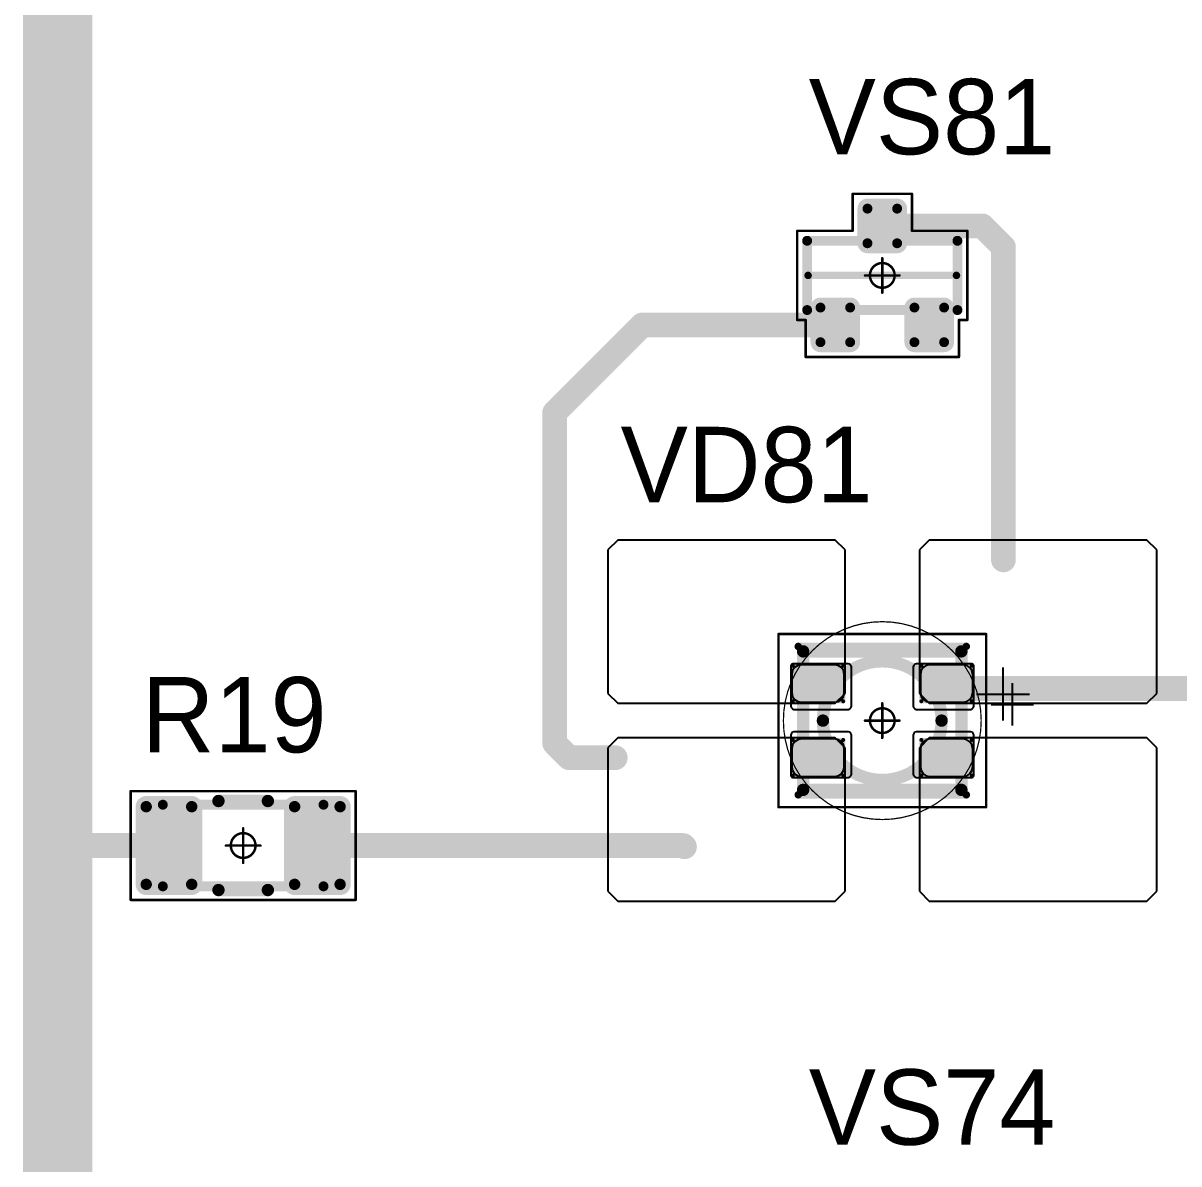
# Model space of a CAD drawing. Header units: millimetres. Extents: x 0 to 400, y 0 to 511.
# Drawn here: x 162.62 to 186, y 252.54 to 275.6 of the extents above; entities that cross this region are included whole.
import ezdxf

# ---------------------------------------------------------------- set-up
doc = ezdxf.new("R2010")
doc.units = ezdxf.units.MM
for name, color, linetype in [('Mechanical13', 56, 'Continuous'), ('Mechanical15', 56, 'Continuous'), ('Mechanical2', 216, 'Continuous'), ('TopLayer', 1, 'Continuous'), ('TopOverlay', 2, 'Continuous'), ('TopPaste', 8, 'Continuous'), ('TopSolder', 216, 'Continuous')]:
    doc.layers.add(name, color=color, linetype=linetype)

# ---------------------------------------------------------------- blocks, each defined once
blk = doc.blocks.new('SOT23_516')
at = {"layer": 'Mechanical13', "const_width": 0.2}
for points in [[(-0.7, 1.52), (0.7, 1.52)], [(-0.7, 1.52), (-0.7, -1.52)], [(0.7, 1.52), (0.7, -1.52)], [(-0.7, -1.52), (0.7, -1.52)]]:
    blk.add_lwpolyline(points, dxfattribs=at)
at = {"layer": 'Mechanical13', "const_width": 0.1}
for points in [[(-0.75, 1.52, 1), (-0.65, 1.52, 1)], [(-0.75, 1.52, 1), (-0.65, 1.52, 1)], [(0.65, 1.52, 1), (0.75, 1.52, 1)], [(0.65, 1.52, 1), (0.75, 1.52, 1)], [(-0.75, -1.52, 1), (-0.65, -1.52, 1)], [(-0.75, -1.52, 1), (-0.65, -1.52, 1)], [(0.65, -1.52, 1), (0.75, -1.52, 1)], [(0.65, -1.52, 1), (0.75, -1.52, 1)]]:
    blk.add_lwpolyline(points, format="xyb", close=True, dxfattribs=at)
at = {"layer": 'Mechanical15', "const_width": 0.05}
for points in [[(-0.9, 1.72), (-0.9, 1.55)], [(-0.9, 1.72), (0.9, 1.72)], [(0.9, 1.72), (0.9, 0.6)], [(-1.65, 1.55), (-1.65, -1.55)], [(-1.65, 1.55), (-0.9, 1.55)], [(0.9, 0.6), (1.65, 0.6)], [(1.65, 0.6), (1.65, -0.6)], [(0, 0.35), (0, -0.35)], [(-0.35, 0), (0.35, 0)], [(0.9, -0.6), (1.65, -0.6)], [(0.9, -0.6), (0.9, -1.72)], [(-1.65, -1.55), (-0.9, -1.55)], [(-0.9, -1.55), (-0.9, -1.72)], [(-0.9, -1.72), (0.9, -1.72)]]:
    blk.add_lwpolyline(points, dxfattribs=at)
at = {"layer": 'Mechanical15'}
for points, const_width in [([(-0.913, 1.72, 1), (-0.888, 1.72, 1)], 0.025), ([(-0.913, 1.72, 1), (-0.888, 1.72, 1)], 0.025), ([(0.888, 1.72, 1), (0.913, 1.72, 1)], 0.025), ([(0.888, 1.72, 1), (0.913, 1.72, 1)], 0.025), ([(-1.662, 1.55, 1), (-1.637, 1.55, 1)], 0.025), ([(-1.662, 1.55, 1), (-1.637, 1.55, 1)], 0.025), ([(-0.913, 1.55, 1), (-0.888, 1.55, 1)], 0.025), ([(-0.913, 1.55, 1), (-0.888, 1.55, 1)], 0.025), ([(0.888, 0.6, 1), (0.913, 0.6, 1)], 0.025), ([(0.888, 0.6, 1), (0.913, 0.6, 1)], 0.025), ([(1.637, 0.6, 1), (1.662, 0.6, 1)], 0.025), ([(1.637, 0.6, 1), (1.662, 0.6, 1)], 0.025), ([(0.25, 0, 1), (-0.25, 0, 1)], 0.05), ([(-0.012, 0.35, 1), (0.012, 0.35, 1)], 0.025), ([(-0.362, 0, 1), (-0.337, 0, 1)], 0.025), ([(-0.262, 0, 1), (-0.238, 0, 1)], 0.025), ([(0.238, 0, 1), (0.262, 0, 1)], 0.025), ([(0.337, 0, 1), (0.362, 0, 1)], 0.025), ([(-0.012, -0.35, 1), (0.012, -0.35, 1)], 0.025), ([(0.888, -0.6, 1), (0.913, -0.6, 1)], 0.025), ([(0.888, -0.6, 1), (0.913, -0.6, 1)], 0.025), ([(1.637, -0.6, 1), (1.662, -0.6, 1)], 0.025), ([(1.637, -0.6, 1), (1.662, -0.6, 1)], 0.025), ([(-1.662, -1.55, 1), (-1.637, -1.55, 1)], 0.025), ([(-1.662, -1.55, 1), (-1.637, -1.55, 1)], 0.025), ([(-0.913, -1.55, 1), (-0.888, -1.55, 1)], 0.025), ([(-0.913, -1.55, 1), (-0.888, -1.55, 1)], 0.025), ([(-0.913, -1.72, 1), (-0.888, -1.72, 1)], 0.025), ([(-0.913, -1.72, 1), (-0.888, -1.72, 1)], 0.025), ([(0.888, -1.72, 1), (0.913, -1.72, 1)], 0.025), ([(0.888, -1.72, 1), (0.913, -1.72, 1)], 0.025)]:
    blk.add_lwpolyline(points, format="xyb", close=True, dxfattribs=dict(at, const_width=const_width))
at = {"layer": 'TopLayer', "const_width": 0.1}
for points in [[(-1.4, 1.25, 1), (-1.3, 1.25, 1)], [(-0.7, 1.25, 1), (-0.6, 1.25, 1)], [(-1.4, 0.65, 1), (-1.3, 0.65, 1)], [(-0.7, 0.65, 1), (-0.6, 0.65, 1)], [(0.6, 0.3, 1), (0.7, 0.3, 1)], [(1.3, 0.3, 1), (1.4, 0.3, 1)], [(0.6, -0.3, 1), (0.7, -0.3, 1)], [(1.3, -0.3, 1), (1.4, -0.3, 1)], [(-1.4, -0.65, 1), (-1.3, -0.65, 1)], [(-0.7, -0.65, 1), (-0.6, -0.65, 1)], [(-1.4, -1.25, 1), (-1.3, -1.25, 1)], [(-0.7, -1.25, 1), (-0.6, -1.25, 1)]]:
    blk.add_lwpolyline(points, format="xyb", close=True, dxfattribs=at)
at = {"layer": 'TopLayer'}
for points in [[(-1.45, 1.25), (-1.45, 0.65), (-0.55, 1.25), (-0.55, 0.65)], [(-1.35, 1.35), (-1.35, 0.55), (-0.65, 1.35), (-0.65, 0.55)], [(0.55, 0.3), (0.55, -0.3), (1.45, 0.3), (1.45, -0.3)], [(0.65, 0.4), (0.65, -0.4), (1.35, 0.4), (1.35, -0.4)], [(-1.45, -0.65), (-1.45, -1.25), (-0.55, -0.65), (-0.55, -1.25)], [(-1.35, -0.55), (-1.35, -1.35), (-0.65, -0.55), (-0.65, -1.35)]]:
    blk.add_solid(points, dxfattribs=at)
at = {"layer": 'TopOverlay', "const_width": 0.15}
blk.add_lwpolyline([(0, 1.5), (0, -1.5)], dxfattribs=at)
at = {"layer": 'TopOverlay', "const_width": 0.075}
for points in [[(-0.038, 1.5, 1), (0.038, 1.5, 1)], [(-0.038, -1.5, 1), (0.038, -1.5, 1)]]:
    blk.add_lwpolyline(points, format="xyb", close=True, dxfattribs=at)
at = {"layer": 'TopPaste', "const_width": 0.075}
for points in [[(-1.387, 1.25, 1), (-1.313, 1.25, 1)], [(-0.687, 1.25, 1), (-0.613, 1.25, 1)], [(-1.387, 0.65, 1), (-1.313, 0.65, 1)], [(-0.687, 0.65, 1), (-0.613, 0.65, 1)], [(0.613, 0.3, 1), (0.687, 0.3, 1)], [(1.313, 0.3, 1), (1.387, 0.3, 1)], [(0.613, -0.3, 1), (0.687, -0.3, 1)], [(1.313, -0.3, 1), (1.387, -0.3, 1)], [(-1.387, -0.65, 1), (-1.313, -0.65, 1)], [(-0.687, -0.65, 1), (-0.613, -0.65, 1)], [(-1.387, -1.25, 1), (-1.313, -1.25, 1)], [(-0.687, -1.25, 1), (-0.613, -1.25, 1)]]:
    blk.add_lwpolyline(points, format="xyb", close=True, dxfattribs=at)
at = {"layer": 'TopPaste'}
for points in [[(-1.425, 1.25), (-1.425, 0.65), (-0.575, 1.25), (-0.575, 0.65)], [(-1.35, 1.325), (-1.35, 0.575), (-0.65, 1.325), (-0.65, 0.575)], [(0.575, 0.3), (0.575, -0.3), (1.425, 0.3), (1.425, -0.3)], [(0.65, 0.375), (0.65, -0.375), (1.35, 0.375), (1.35, -0.375)], [(-1.425, -0.65), (-1.425, -1.25), (-0.575, -0.65), (-0.575, -1.25)], [(-1.35, -0.575), (-1.35, -1.325), (-0.65, -0.575), (-0.65, -1.325)]]:
    blk.add_solid(points, dxfattribs=at)
at = {"layer": 'TopSolder', "const_width": 0.202}
for points in [[(-1.451, 1.25, 1), (-1.249, 1.25, 1)], [(-0.751, 1.25, 1), (-0.549, 1.25, 1)], [(-1.451, 0.65, 1), (-1.249, 0.65, 1)], [(-0.751, 0.65, 1), (-0.549, 0.65, 1)], [(0.549, 0.3, 1), (0.751, 0.3, 1)], [(1.249, 0.3, 1), (1.451, 0.3, 1)], [(0.549, -0.3, 1), (0.751, -0.3, 1)], [(1.249, -0.3, 1), (1.451, -0.3, 1)], [(-1.451, -0.65, 1), (-1.249, -0.65, 1)], [(-0.751, -0.65, 1), (-0.549, -0.65, 1)], [(-1.451, -1.25, 1), (-1.249, -1.25, 1)], [(-0.751, -1.25, 1), (-0.549, -1.25, 1)]]:
    blk.add_lwpolyline(points, format="xyb", close=True, dxfattribs=at)
at = {"layer": 'TopSolder'}
for points in [[(-1.35, 1.452), (-1.35, 0.448), (-0.65, 1.452), (-0.65, 0.448)], [(-1.552, 1.25), (-1.552, 0.65), (-0.448, 1.25), (-0.448, 0.65)], [(0.65, 0.502), (0.65, -0.502), (1.35, 0.502), (1.35, -0.502)], [(0.448, 0.3), (0.448, -0.3), (1.552, 0.3), (1.552, -0.3)], [(-1.35, -0.448), (-1.35, -1.452), (-0.65, -0.448), (-0.65, -1.452)], [(-1.552, -0.65), (-1.552, -1.25), (-0.448, -0.65), (-0.448, -1.25)]]:
    blk.add_solid(points, dxfattribs=at)
blk = doc.blocks.new('E65F_720')
at = {"layer": 'Mechanical13'}
for p, q in [((2.441, 1.071), (2.441, 0)), ((1.905, 0.536), (2.976, 0.536))]:
    blk.add_line(p, q, dxfattribs=at)
at = {"layer": 'Mechanical13', "const_width": 0.25}
for points in [[(-1.6, -1.4), (-1.6, 1.4)], [(-1.6, 1.4), (1.6, 1.4)], [(1.6, -1.4), (1.6, 1.4)], [(-1.6, -1.4), (1.6, -1.4)]]:
    blk.add_lwpolyline(points, dxfattribs=at)
at = {"layer": 'Mechanical13'}
for points, const_width in [([(-1.663, 1.4, 1), (-1.538, 1.4, 1)], 0.125), ([(-1.663, 1.4, 1), (-1.538, 1.4, 1)], 0.125), ([(1.537, 1.4, 1), (1.662, 1.4, 1)], 0.125), ([(1.537, 1.4, 1), (1.662, 1.4, 1)], 0.125), ([(1.2, 0, 1), (-1.2, 0, 1)], 0.25), ([(-1.263, 0, 1), (-1.138, 0, 1)], 0.125), ([(1.137, 0, 1), (1.262, 0, 1)], 0.125), ([(-1.663, -1.4, 1), (-1.538, -1.4, 1)], 0.125), ([(-1.663, -1.4, 1), (-1.538, -1.4, 1)], 0.125), ([(1.537, -1.4, 1), (1.662, -1.4, 1)], 0.125), ([(1.537, -1.4, 1), (1.662, -1.4, 1)], 0.125)]:
    blk.add_lwpolyline(points, format="xyb", close=True, dxfattribs=dict(at, const_width=const_width))
at = {"layer": 'Mechanical15', "const_width": 0.05}
for points in [[(-2.1, 1.75), (2.1, 1.75)], [(-2.1, -1.75), (-2.1, 1.75)], [(2.1, -1.75), (2.1, 1.75)], [(0, -0.35), (0, 0.35)], [(0, -0.35), (0, 0.35)], [(-0.35, 0), (0.35, 0)], [(-0.35, 0), (0.35, 0)], [(-2.1, -1.75), (2.1, -1.75)]]:
    blk.add_lwpolyline(points, dxfattribs=at)
at = {"layer": 'Mechanical15'}
for points, const_width in [([(-2.113, 1.75, 1), (-2.088, 1.75, 1)], 0.025), ([(-2.113, 1.75, 1), (-2.088, 1.75, 1)], 0.025), ([(2.087, 1.75, 1), (2.112, 1.75, 1)], 0.025), ([(2.087, 1.75, 1), (2.112, 1.75, 1)], 0.025), ([(0.25, 0, 1), (-0.25, 0, 1)], 0.05), ([(0.25, 0, 1), (-0.25, 0, 1)], 0.05), ([(-0.013, 0.35, 1), (0.012, 0.35, 1)], 0.025), ([(-0.013, 0.35, 1), (0.012, 0.35, 1)], 0.025), ([(-0.363, 0, 1), (-0.338, 0, 1)], 0.025), ([(-0.363, 0, 1), (-0.338, 0, 1)], 0.025), ([(-0.263, 0, 1), (-0.238, 0, 1)], 0.025), ([(-0.263, 0, 1), (-0.238, 0, 1)], 0.025), ([(0.237, 0, 1), (0.262, 0, 1)], 0.025), ([(0.237, 0, 1), (0.262, 0, 1)], 0.025), ([(0.337, 0, 1), (0.362, 0, 1)], 0.025), ([(0.337, 0, 1), (0.362, 0, 1)], 0.025), ([(-0.013, -0.35, 1), (0.012, -0.35, 1)], 0.025), ([(-0.013, -0.35, 1), (0.012, -0.35, 1)], 0.025), ([(-2.113, -1.75, 1), (-2.088, -1.75, 1)], 0.025), ([(-2.113, -1.75, 1), (-2.088, -1.75, 1)], 0.025), ([(2.087, -1.75, 1), (2.112, -1.75, 1)], 0.025), ([(2.087, -1.75, 1), (2.112, -1.75, 1)], 0.025)]:
    blk.add_lwpolyline(points, format="xyb", close=True, dxfattribs=dict(at, const_width=const_width))
at = {"layer": 'TopLayer'}
for p, q in [((-5.35, 3.65), (-5.55, 3.45)), ((-0.95, 3.65), (-5.35, 3.65)), ((-5.35, 3.65), (-5.35, 3.65)), ((-0.75, 3.45), (-0.95, 3.65)), ((0.95, 3.65), (0.75, 3.45)), ((5.35, 3.65), (0.95, 3.65)), ((0.95, 3.65), (0.95, 3.65)), ((5.55, 3.45), (5.35, 3.65)), ((-5.55, 3.45), (-5.55, 3.45)), ((-5.55, 3.45), (-5.55, 0.55)), ((-0.75, 0.55), (-0.75, 3.45)), ((0.75, 3.45), (0.75, 3.45)), ((0.75, 3.45), (0.75, 0.55)), ((5.55, 0.55), (5.55, 3.45)), ((-5.55, 0.55), (-5.35, 0.35)), ((-0.95, 0.35), (-0.75, 0.55)), ((0.75, 0.55), (0.95, 0.35)), ((5.35, 0.35), (5.55, 0.55)), ((-5.35, 0.35), (-0.95, 0.35)), ((0.95, 0.35), (5.35, 0.35)), ((-5.35, -0.35), (-5.55, -0.55)), ((-0.95, -0.35), (-5.35, -0.35)), ((-5.35, -0.35), (-5.35, -0.35)), ((-0.75, -0.55), (-0.95, -0.35)), ((0.95, -0.35), (0.75, -0.55)), ((5.35, -0.35), (0.95, -0.35)), ((0.95, -0.35), (0.95, -0.35)), ((5.55, -0.55), (5.35, -0.35)), ((-5.55, -0.55), (-5.55, -0.55)), ((-5.55, -0.55), (-5.55, -3.45)), ((-0.75, -3.45), (-0.75, -0.55)), ((0.75, -0.55), (0.75, -0.55)), ((0.75, -0.55), (0.75, -3.45)), ((5.55, -3.45), (5.55, -0.55)), ((-5.55, -3.45), (-5.35, -3.65)), ((-0.95, -3.65), (-0.75, -3.45)), ((0.75, -3.45), (0.95, -3.65)), ((5.35, -3.65), (5.55, -3.45)), ((-5.35, -3.65), (-0.95, -3.65)), ((0.95, -3.65), (5.35, -3.65))]:
    blk.add_line(p, q, dxfattribs=at)
at = {"layer": 'TopLayer', "const_width": 0.04}
for points in [[(-1.83, 1.11, 1), (-1.79, 1.11, 1)], [(-0.81, 1.11, 1), (-0.77, 1.11, 1)], [(0.77, 1.11, 1), (0.81, 1.11, 1)], [(1.79, 1.11, 1), (1.83, 1.11, 1)], [(-1.83, 0.39, 1), (-1.79, 0.39, 1)], [(-0.81, 0.39, 1), (-0.77, 0.39, 1)], [(0.77, 0.39, 1), (0.81, 0.39, 1)], [(1.79, 0.39, 1), (1.83, 0.39, 1)], [(-1.83, -0.39, 1), (-1.79, -0.39, 1)], [(-0.81, -0.39, 1), (-0.77, -0.39, 1)], [(0.77, -0.39, 1), (0.81, -0.39, 1)], [(1.79, -0.39, 1), (1.83, -0.39, 1)], [(-1.83, -1.11, 1), (-1.79, -1.11, 1)], [(-0.81, -1.11, 1), (-0.77, -1.11, 1)], [(0.77, -1.11, 1), (0.81, -1.11, 1)], [(1.79, -1.11, 1), (1.83, -1.11, 1)]]:
    blk.add_lwpolyline(points, format="xyb", close=True, dxfattribs=at)
at = {"layer": 'TopLayer'}
for points in [[(-1.85, 1.11), (-1.85, 0.39), (-0.75, 1.11), (-0.75, 0.39)], [(-1.81, 1.15), (-1.81, 0.35), (-0.79, 1.15), (-0.79, 0.35)], [(0.75, 1.11), (0.75, 0.39), (1.85, 1.11), (1.85, 0.39)], [(0.79, 1.15), (0.79, 0.35), (1.81, 1.15), (1.81, 0.35)], [(-1.85, -0.39), (-1.85, -1.11), (-0.75, -0.39), (-0.75, -1.11)], [(-1.81, -0.35), (-1.81, -1.15), (-0.79, -0.35), (-0.79, -1.15)], [(0.75, -0.39), (0.75, -1.11), (1.85, -0.39), (1.85, -1.11)], [(0.79, -0.35), (0.79, -1.15), (1.81, -0.35), (1.81, -1.15)]]:
    blk.add_solid(points, dxfattribs=at)
at = {"layer": 'TopOverlay'}
for p, q in [((2.628, 0.757), (2.628, -0.1)), ((2.2, 0.328), (3.057, 0.328))]:
    blk.add_line(p, q, dxfattribs=at)
at = {"layer": 'TopOverlay', "const_width": 0.15}
for points in [[(-1.7, 1.5), (1.7, 1.5)], [(-1.7, -1.5), (1.7, -1.5)]]:
    blk.add_lwpolyline(points, dxfattribs=at)
at = {"layer": 'TopOverlay', "const_width": 0.075}
for points in [[(-1.738, 1.5, 1), (-1.663, 1.5, 1)], [(1.662, 1.5, 1), (1.737, 1.5, 1)], [(-1.738, -1.5, 1), (-1.663, -1.5, 1)], [(1.662, -1.5, 1), (1.737, -1.5, 1)]]:
    blk.add_lwpolyline(points, format="xyb", close=True, dxfattribs=at)
at = {"layer": 'TopPaste'}
for p, q in [((-1.814, 1.011), (-1.829, 0.938)), ((-1.829, 0.938), (-1.829, 0.563)), ((-1.773, 1.073), (-1.814, 1.011)), ((-1.711, 1.114), (-1.773, 1.073)), ((-1.638, 1.129), (-1.711, 1.114)), ((-0.963, 1.129), (-1.638, 1.129)), ((-0.889, 1.114), (-0.963, 1.129)), ((-0.827, 1.073), (-0.889, 1.114)), ((-0.786, 1.011), (-0.827, 1.073)), ((-0.771, 0.938), (-0.786, 1.011)), ((-0.771, 0.563), (-0.771, 0.938)), ((0.786, 1.011), (0.771, 0.938)), ((0.771, 0.938), (0.771, 0.563)), ((0.827, 1.073), (0.786, 1.011)), ((0.889, 1.114), (0.827, 1.073)), ((0.962, 1.129), (0.889, 1.114)), ((1.637, 1.129), (0.962, 1.129)), ((1.711, 1.114), (1.637, 1.129)), ((1.773, 1.073), (1.711, 1.114)), ((1.814, 1.011), (1.773, 1.073)), ((1.829, 0.938), (1.814, 1.011)), ((1.829, 0.563), (1.829, 0.938)), ((-1.829, 0.563), (-1.814, 0.489)), ((-1.814, 0.489), (-1.773, 0.427)), ((-0.827, 0.427), (-0.786, 0.489)), ((-0.786, 0.489), (-0.771, 0.563)), ((0.771, 0.563), (0.786, 0.489)), ((0.786, 0.489), (0.827, 0.427)), ((1.773, 0.427), (1.814, 0.489)), ((1.814, 0.489), (1.829, 0.563)), ((-1.773, 0.427), (-1.711, 0.386)), ((-1.711, 0.386), (-1.638, 0.371)), ((-1.638, 0.371), (-0.963, 0.371)), ((-0.963, 0.371), (-0.889, 0.386)), ((-0.889, 0.386), (-0.827, 0.427)), ((0.827, 0.427), (0.889, 0.386)), ((0.889, 0.386), (0.962, 0.371)), ((0.962, 0.371), (1.637, 0.371)), ((1.637, 0.371), (1.711, 0.386)), ((1.711, 0.386), (1.773, 0.427)), ((-1.773, -0.427), (-1.814, -0.489)), ((-1.711, -0.386), (-1.773, -0.427)), ((-1.638, -0.371), (-1.711, -0.386)), ((-0.963, -0.371), (-1.638, -0.371)), ((-0.889, -0.386), (-0.963, -0.371)), ((-0.827, -0.427), (-0.889, -0.386)), ((-0.786, -0.489), (-0.827, -0.427)), ((0.827, -0.427), (0.786, -0.489)), ((0.889, -0.386), (0.827, -0.427)), ((0.962, -0.371), (0.889, -0.386)), ((1.637, -0.371), (0.962, -0.371)), ((1.711, -0.386), (1.637, -0.371)), ((1.773, -0.427), (1.711, -0.386)), ((1.814, -0.489), (1.773, -0.427)), ((-1.814, -0.489), (-1.829, -0.563)), ((-1.829, -0.563), (-1.829, -0.938)), ((-0.771, -0.563), (-0.786, -0.489)), ((-0.771, -0.938), (-0.771, -0.563)), ((0.786, -0.489), (0.771, -0.563)), ((0.771, -0.563), (0.771, -0.938)), ((1.829, -0.563), (1.814, -0.489)), ((1.829, -0.938), (1.829, -0.563)), ((-1.829, -0.938), (-1.814, -1.011)), ((-1.814, -1.011), (-1.773, -1.073)), ((-1.773, -1.073), (-1.711, -1.114)), ((-1.711, -1.114), (-1.638, -1.129)), ((-1.638, -1.129), (-0.963, -1.129)), ((-0.963, -1.129), (-0.889, -1.114)), ((-0.889, -1.114), (-0.827, -1.073)), ((-0.827, -1.073), (-0.786, -1.011)), ((-0.786, -1.011), (-0.771, -0.938)), ((0.771, -0.938), (0.786, -1.011)), ((0.786, -1.011), (0.827, -1.073)), ((0.827, -1.073), (0.889, -1.114)), ((0.889, -1.114), (0.962, -1.129)), ((0.962, -1.129), (1.637, -1.129)), ((1.637, -1.129), (1.711, -1.114)), ((1.711, -1.114), (1.773, -1.073)), ((1.773, -1.073), (1.814, -1.011)), ((1.814, -1.011), (1.829, -0.938))]:
    blk.add_line(p, q, dxfattribs=at)
at = {"layer": 'TopSolder'}
for p, q in [((-1.842, 1.129), (-1.85, 1.111)), ((-1.85, 1.111), (-1.85, 1.101)), ((-1.85, 1.101), (-1.85, 1.101)), ((-1.85, 1.101), (-1.85, 0.301)), ((-1.828, 1.143), (-1.842, 1.129)), ((-1.81, 1.151), (-1.828, 1.143)), ((-1.8, 1.151), (-1.81, 1.151)), ((-0.7, 1.151), (-1.8, 1.151)), ((-0.685, 1.151), (-0.7, 1.151)), ((-0.7, 1.151), (-0.7, 1.151)), ((-0.658, 1.139), (-0.685, 1.151)), ((-0.636, 1.118), (-0.658, 1.139)), ((-0.625, 1.09), (-0.636, 1.118)), ((-0.625, 1.076), (-0.625, 1.09)), ((-0.625, 0.301), (-0.625, 1.076)), ((0.636, 1.118), (0.625, 1.09)), ((0.625, 1.09), (0.625, 1.076)), ((0.625, 1.076), (0.625, 1.076)), ((0.625, 1.076), (0.625, 0.301)), ((0.657, 1.139), (0.636, 1.118)), ((0.685, 1.151), (0.657, 1.139)), ((0.7, 1.151), (0.685, 1.151)), ((1.8, 1.151), (0.7, 1.151)), ((1.81, 1.151), (1.8, 1.151)), ((1.8, 1.151), (1.8, 1.151)), ((1.828, 1.143), (1.81, 1.151)), ((1.842, 1.129), (1.828, 1.143)), ((1.85, 1.111), (1.842, 1.129)), ((1.85, 1.101), (1.85, 1.111)), ((1.85, 0.301), (1.85, 1.101)), ((-1.85, 0.301), (-1.85, 0.286)), ((-1.85, 0.286), (-1.839, 0.258)), ((-1.839, 0.258), (-1.818, 0.237)), ((-1.818, 0.237), (-1.79, 0.226)), ((-0.685, 0.226), (-0.658, 0.237)), ((-0.658, 0.237), (-0.636, 0.258)), ((-0.636, 0.258), (-0.625, 0.286)), ((-0.625, 0.286), (-0.625, 0.301)), ((-0.625, 0.301), (-0.625, 0.301)), ((0.625, 0.301), (0.625, 0.286)), ((0.625, 0.286), (0.636, 0.258)), ((0.636, 0.258), (0.657, 0.237)), ((0.657, 0.237), (0.685, 0.226)), ((1.79, 0.226), (1.817, 0.237)), ((1.817, 0.237), (1.839, 0.258)), ((1.839, 0.258), (1.85, 0.286)), ((1.85, 0.286), (1.85, 0.301)), ((1.85, 0.301), (1.85, 0.301)), ((-1.79, 0.226), (-1.775, 0.226)), ((-1.775, 0.226), (-1.775, 0.226)), ((-1.775, 0.226), (-0.7, 0.226)), ((-0.7, 0.226), (-0.685, 0.226)), ((0.685, 0.226), (0.7, 0.226)), ((0.7, 0.226), (0.7, 0.226)), ((0.7, 0.226), (1.775, 0.226)), ((1.775, 0.226), (1.79, 0.226)), ((-1.79, -0.224), (-1.818, -0.236)), ((-1.775, -0.224), (-1.79, -0.224)), ((-0.7, -0.224), (-1.775, -0.224)), ((-0.685, -0.224), (-0.7, -0.224)), ((-0.7, -0.224), (-0.7, -0.224)), ((-0.658, -0.236), (-0.685, -0.224)), ((0.685, -0.224), (0.657, -0.236)), ((0.7, -0.224), (0.685, -0.224)), ((1.775, -0.224), (0.7, -0.224)), ((1.79, -0.224), (1.775, -0.224)), ((1.775, -0.224), (1.775, -0.224)), ((1.817, -0.236), (1.79, -0.224)), ((-1.839, -0.257), (-1.85, -0.285)), ((-1.85, -0.285), (-1.85, -0.299)), ((-1.85, -0.299), (-1.85, -0.299)), ((-1.85, -0.299), (-1.85, -1.099)), ((-1.818, -0.236), (-1.839, -0.257)), ((-0.636, -0.257), (-0.658, -0.236)), ((-0.625, -0.285), (-0.636, -0.257)), ((-0.625, -0.299), (-0.625, -0.285)), ((-0.625, -1.074), (-0.625, -0.299)), ((0.636, -0.257), (0.625, -0.285)), ((0.625, -0.285), (0.625, -0.299)), ((0.625, -0.299), (0.625, -0.299)), ((0.625, -0.299), (0.625, -1.074)), ((0.657, -0.236), (0.636, -0.257)), ((1.839, -0.257), (1.817, -0.236)), ((1.85, -0.285), (1.839, -0.257)), ((1.85, -0.299), (1.85, -0.285)), ((1.85, -1.099), (1.85, -0.299)), ((-1.85, -1.099), (-1.85, -1.109)), ((-1.85, -1.109), (-1.842, -1.128)), ((-1.842, -1.128), (-1.828, -1.142)), ((-1.828, -1.142), (-1.81, -1.149)), ((-1.81, -1.149), (-1.8, -1.149)), ((-1.8, -1.149), (-0.7, -1.149)), ((-1.8, -1.149), (-1.8, -1.149)), ((-0.7, -1.149), (-0.685, -1.149)), ((-0.685, -1.149), (-0.658, -1.138)), ((-0.658, -1.138), (-0.636, -1.117)), ((-0.636, -1.117), (-0.625, -1.089)), ((-0.625, -1.089), (-0.625, -1.074)), ((-0.625, -1.074), (-0.625, -1.074)), ((0.625, -1.074), (0.625, -1.089)), ((0.625, -1.089), (0.636, -1.117)), ((0.636, -1.117), (0.657, -1.138)), ((0.657, -1.138), (0.685, -1.149)), ((0.685, -1.149), (0.7, -1.149)), ((0.7, -1.149), (1.8, -1.149)), ((0.7, -1.149), (0.7, -1.149)), ((1.8, -1.149), (1.81, -1.149)), ((1.81, -1.149), (1.828, -1.142)), ((1.828, -1.142), (1.842, -1.128)), ((1.842, -1.128), (1.85, -1.109)), ((1.85, -1.109), (1.85, -1.099)), ((1.85, -1.099), (1.85, -1.099))]:
    blk.add_line(p, q, dxfattribs=at)
blk = doc.blocks.new('RC1206S_827')
at = {"layer": 'Mechanical13', "const_width": 0.2}
for points in [[(-1.625, 0.825), (-1.625, -0.825)], [(1.625, 0.825), (-1.625, 0.825)], [(1.625, 0.825), (1.625, -0.825)], [(1.625, -0.825), (-1.625, -0.825)]]:
    blk.add_lwpolyline(points, dxfattribs=at)
at = {"layer": 'Mechanical13', "const_width": 0.1}
for points in [[(-1.675, 0.825, 1), (-1.575, 0.825, 1)], [(-1.675, 0.825, 1), (-1.575, 0.825, 1)], [(1.575, 0.825, 1), (1.675, 0.825, 1)], [(1.575, 0.825, 1), (1.675, 0.825, 1)], [(-1.675, -0.825, 1), (-1.575, -0.825, 1)], [(-1.675, -0.825, 1), (-1.575, -0.825, 1)], [(1.575, -0.825, 1), (1.675, -0.825, 1)], [(1.575, -0.825, 1), (1.675, -0.825, 1)]]:
    blk.add_lwpolyline(points, format="xyb", close=True, dxfattribs=at)
at = {"layer": 'Mechanical15', "const_width": 0.05}
for points in [[(-2.275, 1.1), (-2.275, -1.1)], [(2.275, 1.1), (-2.275, 1.1)], [(2.275, 1.1), (2.275, -1.1)], [(0, 0.35), (0, -0.35)], [(0.35, 0), (-0.35, 0)], [(2.275, -1.1), (-2.275, -1.1)]]:
    blk.add_lwpolyline(points, dxfattribs=at)
at = {"layer": 'Mechanical15'}
for points, const_width in [([(-2.287, 1.1, 1), (-2.262, 1.1, 1)], 0.025), ([(-2.287, 1.1, 1), (-2.262, 1.1, 1)], 0.025), ([(2.262, 1.1, 1), (2.287, 1.1, 1)], 0.025), ([(2.262, 1.1, 1), (2.287, 1.1, 1)], 0.025), ([(0.25, 0, 1), (-0.25, 0, 1)], 0.05), ([(-0.012, 0.35, 1), (0.012, 0.35, 1)], 0.025), ([(-0.362, 0, 1), (-0.337, 0, 1)], 0.025), ([(-0.262, 0, 1), (-0.238, 0, 1)], 0.025), ([(0.238, 0, 1), (0.262, 0, 1)], 0.025), ([(0.337, 0, 1), (0.362, 0, 1)], 0.025), ([(-0.012, -0.35, 1), (0.012, -0.35, 1)], 0.025), ([(-2.287, -1.1, 1), (-2.262, -1.1, 1)], 0.025), ([(-2.287, -1.1, 1), (-2.262, -1.1, 1)], 0.025), ([(2.262, -1.1, 1), (2.287, -1.1, 1)], 0.025), ([(2.262, -1.1, 1), (2.287, -1.1, 1)], 0.025)]:
    blk.add_lwpolyline(points, format="xyb", close=True, dxfattribs=dict(at, const_width=const_width))
at = {"layer": 'TopLayer', "const_width": 0.115}
for points in [[(-2.018, 0.785, 1), (-1.903, 0.785, 1)], [(-1.098, 0.785, 1), (-0.983, 0.785, 1)], [(0.983, 0.785, 1), (1.098, 0.785, 1)], [(1.903, 0.785, 1), (2.018, 0.785, 1)], [(-2.018, -0.785, 1), (-1.903, -0.785, 1)], [(-1.098, -0.785, 1), (-0.983, -0.785, 1)], [(0.983, -0.785, 1), (1.098, -0.785, 1)], [(1.903, -0.785, 1), (2.018, -0.785, 1)]]:
    blk.add_lwpolyline(points, format="xyb", close=True, dxfattribs=at)
at = {"layer": 'TopLayer'}
for points in [[(-2.075, -0.785), (-0.925, -0.785), (-2.075, 0.785), (-0.925, 0.785)], [(-1.96, -0.9), (-1.04, -0.9), (-1.96, 0.9), (-1.04, 0.9)], [(0.925, -0.785), (2.075, -0.785), (0.925, 0.785), (2.075, 0.785)], [(1.04, -0.9), (1.96, -0.9), (1.04, 0.9), (1.96, 0.9)]]:
    blk.add_solid(points, dxfattribs=at)
at = {"layer": 'TopOverlay', "const_width": 0.25}
for points in [[(0.5, 0.9), (-0.5, 0.9)], [(0.5, -0.9), (-0.5, -0.9)]]:
    blk.add_lwpolyline(points, dxfattribs=at)
at = {"layer": 'TopOverlay', "const_width": 0.125}
for points in [[(-0.562, 0.9, 1), (-0.437, 0.9, 1)], [(0.437, 0.9, 1), (0.562, 0.9, 1)], [(-0.562, -0.9, 1), (-0.437, -0.9, 1)], [(0.437, -0.9, 1), (0.562, -0.9, 1)]]:
    blk.add_lwpolyline(points, format="xyb", close=True, dxfattribs=at)
at = {"layer": 'TopPaste', "const_width": 0.09}
for points in [[(-2.005, 0.785, 1), (-1.915, 0.785, 1)], [(-1.085, 0.785, 1), (-0.995, 0.785, 1)], [(0.995, 0.785, 1), (1.085, 0.785, 1)], [(1.915, 0.785, 1), (2.005, 0.785, 1)], [(-2.005, -0.785, 1), (-1.915, -0.785, 1)], [(-1.085, -0.785, 1), (-0.995, -0.785, 1)], [(0.995, -0.785, 1), (1.085, -0.785, 1)], [(1.915, -0.785, 1), (2.005, -0.785, 1)]]:
    blk.add_lwpolyline(points, format="xyb", close=True, dxfattribs=at)
at = {"layer": 'TopPaste'}
for points in [[(-2.05, -0.785), (-0.95, -0.785), (-2.05, 0.785), (-0.95, 0.785)], [(-1.96, -0.875), (-1.04, -0.875), (-1.96, 0.875), (-1.04, 0.875)], [(0.95, -0.785), (2.05, -0.785), (0.95, 0.785), (2.05, 0.785)], [(1.04, -0.875), (1.96, -0.875), (1.04, 0.875), (1.96, 0.875)]]:
    blk.add_solid(points, dxfattribs=at)
at = {"layer": 'TopSolder', "const_width": 0.215}
for points in [[(-2.068, 0.785, 1), (-1.853, 0.785, 1)], [(-1.148, 0.785, 1), (-0.933, 0.785, 1)], [(0.933, 0.785, 1), (1.148, 0.785, 1)], [(1.853, 0.785, 1), (2.068, 0.785, 1)], [(-2.068, -0.785, 1), (-1.853, -0.785, 1)], [(-1.148, -0.785, 1), (-0.933, -0.785, 1)], [(0.933, -0.785, 1), (1.148, -0.785, 1)], [(1.853, -0.785, 1), (2.068, -0.785, 1)]]:
    blk.add_lwpolyline(points, format="xyb", close=True, dxfattribs=at)
at = {"layer": 'TopSolder'}
for points in [[(-1.96, -1), (-1.04, -1), (-1.96, 1), (-1.04, 1)], [(1.04, -1), (1.96, -1), (1.04, 1), (1.96, 1)], [(-2.175, -0.785), (-0.825, -0.785), (-2.175, 0.785), (-0.825, 0.785)], [(0.825, -0.785), (2.175, -0.785), (0.825, 0.785), (2.175, 0.785)]]:
    blk.add_solid(points, dxfattribs=at)

msp = doc.modelspace()

# ---------------------------------------------------------------- linework, layer by layer
at = {"layer": 'Mechanical2'}
for points, const_width in [([(182, 261.5, 1), (178, 261.5, 1)], 0.0254), ([(180, 263.5, 1), (180, 263.5, 1)], 0.0005), ([(177.994, 261.5, 1), (178.006, 261.5, 1)], 0.0127), ([(178, 261.5, 1), (178, 261.5, 1)], 0.0005), ([(181.994, 261.5, 1), (182.006, 261.5, 1)], 0.0127), ([(182, 261.5, 1), (182, 261.5, 1)], 0.0005), ([(180, 259.5, 1), (180, 259.5, 1)], 0.0005)]:
    msp.add_lwpolyline(points, format="xyb", close=True, dxfattribs=dict(at, const_width=const_width))
at = {"layer": 'Mechanical2', "const_width": 0.001}
for points in [[(180, 259.5), (180, 263.5)], [(178, 261.5), (182, 261.5)]]:
    msp.add_lwpolyline(points, dxfattribs=at)
at = {"layer": 'TopLayer'}
for points, const_width in [([(163.325, 259.05), (163.325, 278.95)], 1.4), ([(180, 271.5), (182.025, 271.5)], 0.5), ([(182.025, 271.5), (182.45, 271.075)], 0.5), ([(182.45, 264.75), (182.45, 271.075)], 0.5), ([(173.375, 267.725), (175.15, 269.5)], 0.5), ([(175.15, 269.5), (179.05, 269.5)], 0.5), ([(173.375, 261.043), (173.375, 267.725)], 0.5), ([(181.4, 262.15), (193.375, 262.15)], 0.5), ([(173.375, 261.043), (173.668, 260.75)], 0.5), ([(173.668, 260.75), (174.6, 260.75)], 0.5), ([(163.325, 198.9), (163.325, 259.05)], 1.4), ([(163.325, 259.05), (163.4, 258.975)], 0.5), ([(163.4, 258.975), (165.575, 258.975)], 0.5), ([(168.575, 258.975), (175.975, 258.975)], 0.5), ([(175.975, 258.975), (176, 258.95)], 0.5)]:
    msp.add_lwpolyline(points, dxfattribs=dict(at, const_width=const_width))
for points, const_width in [([(179.875, 271.5, 1), (180.125, 271.5, 1)], 0.25), ([(181.9, 271.5, 1), (182.15, 271.5, 1)], 0.25), ([(181.9, 271.5, 1), (182.15, 271.5, 1)], 0.25), ([(182.325, 271.075, 1), (182.575, 271.075, 1)], 0.25), ([(182.325, 271.075, 1), (182.575, 271.075, 1)], 0.25), ([(175.025, 269.5, 1), (175.275, 269.5, 1)], 0.25), ([(175.025, 269.5, 1), (175.275, 269.5, 1)], 0.25), ([(178.925, 269.5, 1), (179.175, 269.5, 1)], 0.25), ([(173.25, 267.725, 1), (173.5, 267.725, 1)], 0.25), ([(173.25, 267.725, 1), (173.5, 267.725, 1)], 0.25), ([(182.325, 264.75, 1), (182.575, 264.75, 1)], 0.25), ([(181.275, 262.15, 1), (181.525, 262.15, 1)], 0.25), ([(173.25, 261.043, 1), (173.5, 261.043, 1)], 0.25), ([(173.25, 261.043, 1), (173.5, 261.043, 1)], 0.25), ([(173.543, 260.75, 1), (173.793, 260.75, 1)], 0.25), ([(173.543, 260.75, 1), (173.793, 260.75, 1)], 0.25), ([(174.475, 260.75, 1), (174.725, 260.75, 1)], 0.25), ([(162.975, 259.05, 1), (163.675, 259.05, 1)], 0.7), ([(162.975, 259.05, 1), (163.675, 259.05, 1)], 0.7), ([(163.2, 259.05, 1), (163.45, 259.05, 1)], 0.25), ([(163.275, 258.975, 1), (163.525, 258.975, 1)], 0.25), ([(163.275, 258.975, 1), (163.525, 258.975, 1)], 0.25), ([(165.45, 258.975, 1), (165.7, 258.975, 1)], 0.25), ([(168.45, 258.975, 1), (168.7, 258.975, 1)], 0.25), ([(175.85, 258.975, 1), (176.1, 258.975, 1)], 0.25), ([(175.85, 258.975, 1), (176.1, 258.975, 1)], 0.25), ([(175.875, 258.95, 1), (176.125, 258.95, 1)], 0.25)]:
    msp.add_lwpolyline(points, format="xyb", close=True, dxfattribs=dict(at, const_width=const_width))

# ---------------------------------------------------------------- block references
for name, p, rotation in [('SOT23_516', (180, 270.5), 90), ('E65F_720', (180, 261.5), 360), ('RC1206S_827', (167.075, 258.975), 180)]:
    msp.add_blockref(name, p, dxfattribs=dict(rotation=rotation))

# ---------------------------------------------------------------- texts
at = {"layer": 'TopOverlay'}
for s, p in [('VS81', (178.511, 272.948)), ('VD81', (174.708, 265.915)), ('R19', (165.024, 260.858)), ('VS74', (178.514, 252.926))]:
    msp.add_text(s, height=1.524, dxfattribs=at).set_placement(p)

doc.saveas('drawing.dxf')
